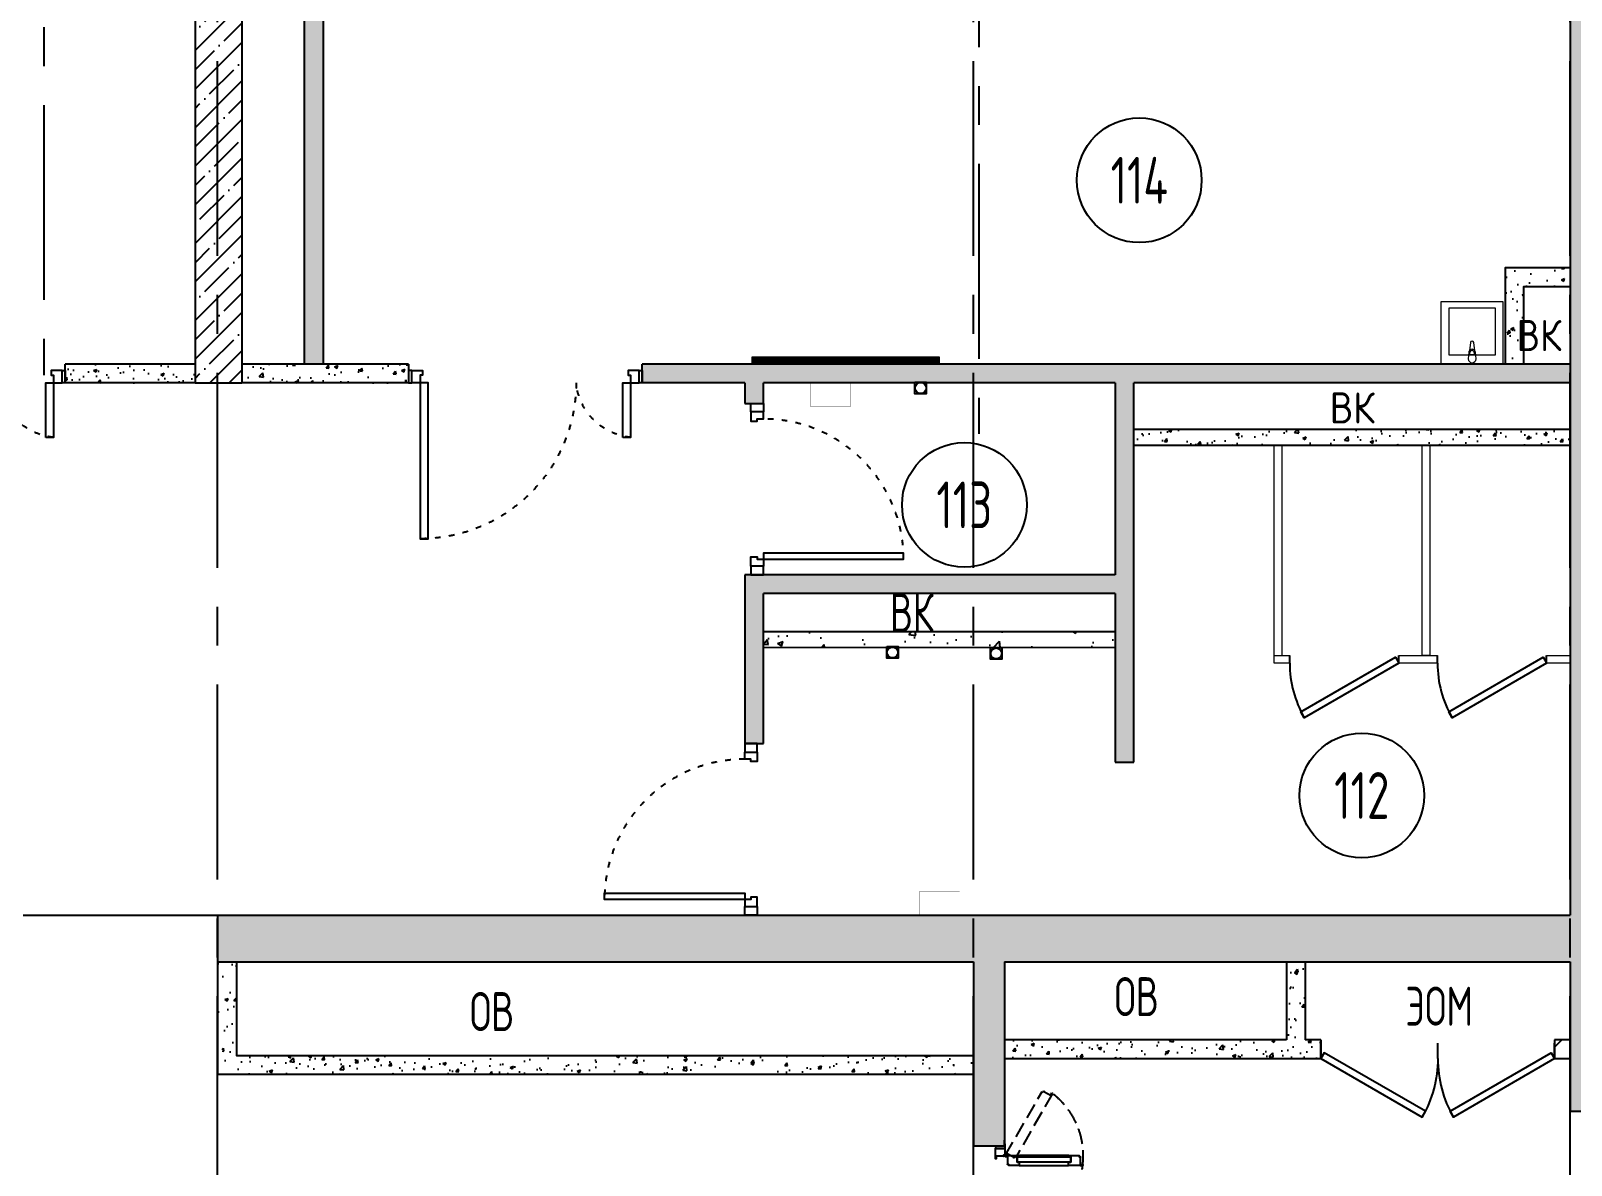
# Model space of a CAD drawing. Header units: millimetres. Extents: x -9318 to 9016603, y 0 to 838141.
# Drawn here: x 105318 to 115203, y 169968 to 177247 of the extents above; entities that cross this region are included whole.
import ezdxf
from ezdxf import colors
from ezdxf.entities.mleader import LeaderData, LeaderLine
from ezdxf.enums import TextEntityAlignment as Align
from ezdxf.math import Vec2, Vec3

# ---------------------------------------------------------------- set-up
doc = ezdxf.new("R2010")
doc.units = ezdxf.units.MM
for name, pattern in [('ACAD_ISO03W100', [30, 12, -18]), ('CENTER', [2, 1.25, -0.25, 0.25, -0.25]), ('ГОСТ 2.303 4', [7, 5, -2, 0])]:
    doc.linetypes.add(name, pattern=pattern)
doc.layers.add('АР_Номер помещения', color=1, linetype='Continuous', lineweight=25)
doc.layers.add('Сан.техника', color=151, linetype='Continuous', lineweight=9)
doc.layers.add('ТХ_дозаторы', color=7, linetype='Continuous')
doc.layers.add('ТХ_обор_бытовое', color=14, linetype='Continuous')
doc.styles.add('ICOCPEUR', font='isocpeur.ttf')
doc.styles.add('ISOCPEUR', font='isocpeur.ttf', dxfattribs={"width": 0.7})
doc.linetypes.add('Ground1', pattern='A,12,[130,ltypeshp.shx,S=3,R=-150,X=0,Y=-2.598],3,[130,ltypeshp.shx,S=3,R=-150,X=0,Y=-2.598],3,[130,ltypeshp.shx,S=3,R=-150,X=0,Y=-2.598],0', length=18)
doc.linetypes.add('Ground2', pattern='A,12,[130,ltypeshp.shx,S=3,R=-210,X=0,Y=-2.598],3,[130,ltypeshp.shx,S=3,R=-210,X=0,Y=-2.598],3,[130,ltypeshp.shx,S=3,R=-210,X=0,Y=-2.598],0', length=18)
pattern_1 = [(50, (275635.95, 96407.27), (215.17805, -18.82564), [22.5, -247.5]), (355, (275635.95, 96407.27), (-41.6254, 225.65764), [18, -198]), (100.45144, (275653.88, 96405.7), (173.55265, 206.832), [19.12206, -210.34263]), (46.1842, (275635.95, 96467.27), (320.1724, -49.6558), [33.75, -371.25]), (96.63564, (275662.63, 96463.14), (280.3986, 292.2356), [28.6831, -315.5141]), (351.18416, (275635.95, 96467.27), (280.3986, 292.2356), [27, -297]), (21, (275665.95, 96452.27), (179.07212, -120.78567), [22.5, -247.5]), (326, (275665.95, 96452.27), (72.9946, 217.54501), [18, -198]), (71.45144, (275680.87, 96442.2), (252.06671, 96.75935), [19.12206, -210.34263]), (37.5, (275635.95, 96407.274), (3.647957, 99.868156), [0, -195.6, 0, -201, 0, -198.75]), (7.5, (275635.95, 96407.27), (78.92086, 118.323514), [0, -114.6, 0, -191.1, 0, -75.75]), (327.5, (275569.05, 96407.274), (160.14673, -6.76646), [0, -75, 0, -234, 0, -310.5]), (317.5, (275539.05, 96407.27), (174.95585, 30.03149), [0, -97.5, 0, -155.4, 0, -220.5])]

# ---------------------------------------------------------------- blocks, each defined once
blk = doc.blocks.new('Полуторная_на лестницу')
at = {"color": 8}
for points in [[(75, 80), (75, 1080), (124.9, 1080), (124.9, 80)], [(1375.1, 430), (1375.1, 80), (1425, 80), (1425, 430)]]:
    blk.add_lwpolyline(points, close=True, dxfattribs=at)
for points in [[(0, 0), (0, 80), (20, 80), (20, 0), (0, 0)], [(20, 80), (20, 0), (90, 0), (90, 30), (75, 30), (75, 80), (20, 80)], [(1480, 80), (1480, 0), (1410, 0), (1410, 30), (1425, 30), (1425, 80), (1480, 80)], [(1500, 0), (1500, 80), (1480, 80), (1480, 0), (1500, 0)]]:
    blk.add_lwpolyline(points, dxfattribs=at)
at = {"color": 8, "linetype": 'ACAD_ISO03W100', "ltscale": 3}
for centre, radius, start, end in [((75, 80), 1000, 0, 90), ((1465.4, 39.6), 392.5, 95.90754, 174.09246)]:
    blk.add_arc(centre, radius, start, end, dxfattribs=at)
blk = doc.blocks.new('*U965')
at = {"color": 8}
for p, q in [((-700, 0), (-700, 50)), ((0, 0), (0, 50))]:
    blk.add_line(p, q, dxfattribs=at)
blk.add_lwpolyline([(0, 0), (-606.2, -350), (-628.1, -312.1), (-21.9, 37.9)], close=True, dxfattribs=at)
blk.add_arc((0, 0), 700, 180, 210, dxfattribs=at)
blk = doc.blocks.new('*U966')
at = {"color": 8}
for p, q in [((-700, 0), (-700, 50)), ((0, 0), (0, 50))]:
    blk.add_line(p, q, dxfattribs=at)
blk.add_lwpolyline([(0, 0), (-606.2, -350), (-628.1, -312.1), (-21.9, 37.9)], close=True, dxfattribs=at)
blk.add_arc((0, 0), 700, 180, 210, dxfattribs=at)
blk = doc.blocks.new('*U967')
at = {"color": 8}
for points in [[(-55, -80), (-55, 0), (-115, 0), (-115, -40), (-100, -40), (-100, -80), (-55, -80)], [(0, 0), (0, -80), (-55, -80), (-55, 0), (0, 0)], [(-1100, 0), (-1100, -80), (-1045, -80), (-1045, 0), (-1100, 0)], [(-1045, -80), (-1045, 0), (-985, 0), (-985, -40), (-1000, -40), (-1000, -80), (-1045, -80)]]:
    blk.add_lwpolyline(points, dxfattribs=at)
blk.add_lwpolyline([(-100, -80), (-100, -980), (-140, -980), (-140, -80)], close=True, dxfattribs=at)
at = {"color": 8, "linetype": 'ACAD_ISO03W100', "ltscale": 3}
blk.add_arc((-100, -80), 900, 180, 270, dxfattribs=at)
blk = doc.blocks.new('*U968')
at = {"color": 8}
blk.add_lwpolyline([(-100, 80), (-100, 980), (-140, 980), (-140, 80)], close=True, dxfattribs=at)
for points in [[(-1100, 0), (-1100, 80), (-1045, 80), (-1045, 0), (-1100, 0)], [(-1045, 80), (-1045, 0), (-985, 0), (-985, 40), (-1000, 40), (-1000, 80), (-1045, 80)], [(-55, 80), (-55, 0), (-115, 0), (-115, 40), (-100, 40), (-100, 80), (-55, 80)], [(0, 0), (0, 80), (-55, 80), (-55, 0), (0, 0)]]:
    blk.add_lwpolyline(points, dxfattribs=at)
at = {"color": 8, "linetype": 'ACAD_ISO03W100', "ltscale": 3}
blk.add_arc((-100, 80), 900, 90, 180, dxfattribs=at)
blk = doc.blocks.new('*U1029')
at = {"layer": 'АР_Номер помещения', "color": 8}
blk.add_circle((-14052.5, 800.1), 400, dxfattribs=at)
at = {"color": 8, "style": 'ISOCPEUR', "width": 0.7, "flags": 1}
blk.add_attdef('КАТЕГОРИЯ', (-499.2, -2092.2), '', height=250, dxfattribs=at)
at = {"layer": 'АР_Номер помещения', "color": 8, "style": 'ISOCPEUR', "width": 0.7}
blk.add_attdef('НОМЕР_ПОМЕЩЕНИЯ', text='', height=300, dxfattribs=at).set_placement((-14052.5, 800.1), align=Align.MIDDLE_CENTER)
blk = doc.blocks.new('*U1022')
at = {"layer": 'АР_Номер помещения', "color": 8}
blk.add_circle((-14102.6, 4293.9), 400, dxfattribs=at)
at = {"color": 8, "style": 'ISOCPEUR', "width": 0.7, "flags": 1}
blk.add_attdef('КАТЕГОРИЯ', (-499.2, -2092.2), '', height=250, dxfattribs=at)
at = {"layer": 'АР_Номер помещения', "color": 8, "style": 'ISOCPEUR', "width": 0.7}
blk.add_attdef('НОМЕР_ПОМЕЩЕНИЯ', text='', height=300, dxfattribs=at).set_placement((-14102.6, 4293.9), align=Align.MIDDLE_CENTER)
blk = doc.blocks.new('*U1015')
at = {"layer": 'АР_Номер помещения', "color": 8}
blk.add_circle((-18042.9, 3263.8), 400, dxfattribs=at)
at = {"color": 8, "style": 'ISOCPEUR', "width": 0.7, "flags": 1}
blk.add_attdef('КАТЕГОРИЯ', (-499.2, -2092.2), '', height=250, dxfattribs=at)
at = {"layer": 'АР_Номер помещения', "color": 8, "style": 'ISOCPEUR', "width": 0.7}
blk.add_attdef('НОМЕР_ПОМЕЩЕНИЯ', text='', height=300, dxfattribs=at).set_placement((-18042.9, 3263.8), align=Align.MIDDLE_CENTER)
blk = doc.blocks.new('_DotSmall')
at = {"color": 8, "linetype": 'ByBlock', "const_width": 0.5}
blk.add_lwpolyline([(-0.0625, 0, 1), (0.0625, 0, 1)], format="xyb", close=True, dxfattribs=at)
blk = doc.blocks.new('*U1189')
at = {"color": 8}
for p, q in [((-750, 0), (-750, 100)), ((0, 0), (0, 100))]:
    blk.add_line(p, q, dxfattribs=at)
blk.add_lwpolyline([(0, 0), (-649.5, -375), (-671.4, -337.1), (-21.9, 37.9)], close=True, dxfattribs=at)
blk.add_arc((0, 0), 750, 180, 210, dxfattribs=at)
blk = doc.blocks.new('*U1190')
at = {"color": 8}
for p, q in [((-750, 0), (-750, 100)), ((0, 0), (0, 100))]:
    blk.add_line(p, q, dxfattribs=at)
blk.add_lwpolyline([(0, 0), (-649.5, -375), (-671.4, -337.1), (-21.9, 37.9)], close=True, dxfattribs=at)
blk.add_arc((0, 0), 750, 180, 210, dxfattribs=at)
blk = doc.blocks.new('*U1177')
at = {"color": 8}
for p, q in [((-96, -61), (-860.9, -61)), ((-863, -125), (-94, -125)), ((-94, -1425), (-409.9, -1425)), ((-411.9, -1489), (-96, -1489))]:
    blk.add_line(p, q, dxfattribs=at)
at = {"color": 8, "linetype": 'ГОСТ 2.303 4', "ltscale": 20}
for points in [[(-65.8, -90.1), (-60.3, -84.4), (-53.1, -91.4), (-52, -90.3), (-54.2, -88.1), (-17.3, -50.4), (-10.9, -56.7), (-15.2, -61.2), (-9.5, -66.7), (-4, -61), (-683.5, 601.4), (-689.1, 595.7), (-683.4, 590.2), (-679, 594.6), (-672.5, 588.3), (-709.3, 550.5), (-711.5, 552.7), (-712.6, 551.5), (-705.5, 544.5), (-711, 538.8)], [(-241, -1899.4), (-247.9, -1895.5), (-252.9, -1904.1), (-254.2, -1903.3), (-252.7, -1900.7), (-298.4, -1874.3), (-302.9, -1882.1), (-297.5, -1885.3), (-301.5, -1892.2), (-308.4, -1888.2), (-71.4, -1477.7), (-64.5, -1481.7), (-59.5, -1473.1), (-58.1, -1473.9), (-59.6, -1476.5), (-14, -1502.9), (-9.4, -1495), (-14.9, -1491.9), (-10.9, -1485), (-4, -1489)]]:
    blk.add_lwpolyline(points, close=True, dxfattribs=at)
at = {"color": 8}
for points in [[(60, -12), (60, -80), (52, -80), (52, -63), (5.6, -63), (5.6, -66), (4, -66), (4, -56), (-4, -56), (-4, 12), (0, 12), (0, 4), (-2.5, 4), (-2.4, -17), (56.2, -17), (56.2, -12)], [(-953, -69), (-953, -61), (-860.9, -61), (-860.9, -68.1), (-876.9, -68.1), (-876.9, -104), (-863, -104), (-863, -125), (-929, -125), (-929, -117.1), (-939, -117), (-939, -115.5), (-935.9, -115.5), (-935.9, -62.7), (-945, -62.7), (-945, -69)], [(-80, -104), (-876.9, -104), (-876.9, -68.1), (-80, -68.1)], [(-4, -69), (-4, -61), (-96, -61), (-96, -68.1), (-80, -68.1), (-80, -104), (-94, -104), (-94, -125), (-27.9, -125), (-27.9, -117.1), (-17.9, -117), (-17.9, -115.5), (-21, -115.5), (-21, -62.7), (-11.9, -62.7), (-11.9, -69)], [(-501.9, -1432.9), (-501.9, -1425), (-409.9, -1425), (-409.9, -1446), (-425.9, -1446), (-425.9, -1481.9), (-411.9, -1481.9), (-411.9, -1489), (-478, -1489), (-478, -1481), (-487.9, -1481), (-487.9, -1479.4), (-484.9, -1479.4), (-484.9, -1426.7), (-494, -1426.7), (-494, -1432.9)], [(-425.9, -1446), (-80, -1446), (-80, -1481.9), (-425.9, -1481.9)], [(-4, -1481), (-4, -1489), (-96, -1489), (-96, -1481.9), (-80, -1481.9), (-80, -1446), (-94, -1446), (-94, -1425), (-27.9, -1425), (-27.9, -1432.9), (-17.9, -1433), (-17.9, -1434.5), (-21, -1434.5), (-21, -1487.3), (-11.9, -1487.3), (-11.9, -1481)], [(60, -1538), (60, -1470), (52, -1470), (52, -1487), (5.6, -1487), (5.6, -1484), (4, -1484), (4, -1494), (-4, -1494), (-4, -1562), (0, -1562), (0, -1554), (-2.5, -1554), (-2.4, -1533), (56.2, -1533), (56.2, -1538)]]:
    blk.add_lwpolyline(points, close=True, dxfattribs=at)
at = {"color": 8, "linetype": 'Ground2'}
blk.add_lwpolyline([(0, 38.9), (0, 0), (60, 0)], dxfattribs=at)
at = {"color": 8, "linetype": 'Ground1'}
blk.add_lwpolyline([(60, -1550), (0, -1550), (0, -1588.9)], dxfattribs=at)
at = {"color": 8, "linetype": 'ГОСТ 2.303 4', "ltscale": 20}
for centre, radius, start, end in [((-4, -61), 949, 135.72975, 180.1036), ((-4, -61), 949, 180, 270), ((-4, -1489), 502, 90, 172.67471), ((-4, -1489), 501.1, 172.67471, 232.66071)]:
    blk.add_arc(centre, radius, start, end, dxfattribs=at)
blk = doc.blocks.new('У007')
at = {"layer": 'Сан.техника', "color": 8, "linetype": 'Continuous', "lineweight": 5}
for p, q in [((-172842.5, 78997.2), (-172846.5, 78955.2)), ((-172842.5, 78997.2), (-172846.5, 78955.2)), ((-172832.6, 79059.6), (-172839.2, 79006.7)), ((-172832.6, 79059.6), (-172839.2, 79006.7)), ((-172835.1, 78980.1), (-172835.1, 78995)), ((-172835.1, 78980.1), (-172835.1, 78995)), ((-172803.7, 79006.7), (-172810.4, 79059.6)), ((-172803.7, 79006.7), (-172810.4, 79059.6)), ((-172807.9, 78995), (-172807.9, 78980.1)), ((-172807.9, 78995), (-172807.9, 78980.1)), ((-172796.5, 78955.2), (-172800.5, 78997.2)), ((-172796.5, 78955.2), (-172800.5, 78997.2)), ((-172807.9, 78980.1), (-172835.1, 78980.1)), ((-172807.9, 78980.1), (-172835.1, 78980.1))]:
    blk.add_line(p, q, dxfattribs=at)
for points in [[(-172621.5, 78921.1), (-172621.5, 79321.1), (-173021.5, 79321.1), (-173021.5, 78921.1)], [(-172671.5, 78980.1), (-172671.5, 79280.2), (-172971.5, 79280.2), (-172971.5, 78980.1)], [(-172671.5, 78980.1), (-172671.5, 79280.2), (-172971.5, 79280.2), (-172971.5, 78980.1)]]:
    blk.add_lwpolyline(points, close=True, dxfattribs=at)
for centre, radius, start, end in [((-172821.5, 78995.3), 21.1, 147.22867, 174.83008), ((-172821.5, 78995.3), 21.1, 147.22867, 174.83008), ((-172821.5, 78995.3), 21.1, 32.77072, 147.22867), ((-172821.5, 78995.3), 21.1, 32.77072, 147.22867), ((-172821.5, 78995), 13.6, 359.99969, 179.99969), ((-172821.5, 78995), 13.6, 359.99969, 179.99969), ((-172821.5, 79058.2), 11.2, 7.13862, 172.86077), ((-172821.5, 79058.2), 11.2, 7.13862, 172.86077), ((-172821.5, 78995.3), 21.1, 5.1693, 32.77072), ((-172821.5, 78995.3), 21.1, 5.1693, 32.77072), ((-172821.5, 78955.2), 25, 179.99969, 359.99969), ((-172821.5, 78955.2), 25, 179.99969, 359.99969)]:
    blk.add_arc(centre, radius, start, end, dxfattribs=at)
blk = doc.blocks.new('A$C3da1b1ea')
at = {"color": 8, "lineweight": 0}
blk.add_lwpolyline([(0, 0), (50, 0), (50, -1200), (0, -1200), (0, 0)], dxfattribs=at)
blk = doc.blocks.new('У240')
at = {"layer": 'ТХ_обор_бытовое', "color": 8, "lineweight": 0, "ltscale": 100, "transparency": 33554687, "const_width": 2}
blk.add_lwpolyline([(259065, 2931.5), (259065, 3191.5), (259215, 3191.5), (259215, 2931.5)], close=True, dxfattribs=at)
blk = doc.blocks.new('A$C500e89c7')
at = {"color": 8, "ltscale": 100}
blk.add_circle((-36.5, 37.3), 35.3, dxfattribs=at)
at = {"layer": 'ТХ_дозаторы', "color": 8, "ltscale": 100}
blk.add_lwpolyline([(-73, 74.7), (0, 74.7), (0, 0), (-73, 0)], close=True, dxfattribs=at)

msp = doc.modelspace()

# ---------------------------------------------------------------- hatches: boundary and pattern name
at = {"ltscale": 100}
h = msp.add_hatch(dxfattribs=at)
h.set_pattern_fill('ANSI35', color=256, scale=700)
h.set_pattern_definition([(45, (-887755.71, 261612.85), (-123.743687, 123.743687), []), (45, (-887631.97, 261612.85), (-123.743687, 123.743687), [218.75, -43.75, 0, -43.75])])
h.paths.add_polyline_path([(115497.1, 183057.96), (80997.1, 183057.96), (80997.1, 182757.96), (115197.1, 182757.96), (115197.1, 171572.96), (106517.1, 171572.96), (106517.1, 171272.96), (111367.1, 171272.96), (111367.1, 170090.44), (111567.1, 170090.44), (111567.1, 171272.96), (115197.1, 171272.96), (115197.1, 170315.44), (115397.1, 170315.44), (115397.1, 171272.96), (115497.1, 171272.96), (115497.1, 178892.96), (115687.1, 178892.96), (115687.1, 179092.96), (115497.1, 179092.96)])
h = msp.add_hatch(dxfattribs=at)
h.set_pattern_fill('ANSI35', color=256, scale=700)
h.set_pattern_definition([(45, (-867830.71, 273547.5), (-123.743687, 123.743687), []), (45, (-867706.97, 273547.5), (-123.743687, 123.743687), [218.75, -43.75, 0, -43.75])])
h.paths.add_polyline_path([(106672.1, 182757.96), (106372.1, 182757.96), (106372.1, 174987.6), (106672.1, 174987.6)])
h = msp.add_hatch(dxfattribs=at)
h.set_pattern_fill('AR-CONC', color=256, scale=30)
h.set_pattern_definition([(50, (275635.95, 96407.27), (215.17805, -18.82564), [22.5, -247.5]), (355, (275635.95, 96407.27), (-41.6254, 225.65764), [18, -198]), (100.45144, (275653.88, 96405.7), (173.55265, 206.832), [19.12206, -210.34263]), (46.1842, (275635.95, 96467.27), (320.1724, -49.6558), [33.75, -371.25]), (96.63564, (275662.63, 96463.14), (280.3986, 292.2356), [28.6831, -315.5141]), (351.18416, (275635.95, 96467.27), (280.3986, 292.2356), [27, -297]), (21, (275665.95, 96452.27), (179.07212, -120.78567), [22.5, -247.5]), (326, (275665.95, 96452.27), (72.9946, 217.54501), [18, -198]), (71.45144, (275680.87, 96442.2), (252.06671, 96.75935), [19.12206, -210.34263]), (37.5, (275635.95, 96407.274), (3.647957, 99.868156), [0, -195.6, 0, -201, 0, -198.75]), (7.5, (275635.95, 96407.27), (78.92086, 118.323514), [0, -114.6, 0, -191.1, 0, -75.75]), (327.5, (275569.05, 96407.274), (160.14673, -6.76646), [0, -75, 0, -234, 0, -310.5]), (317.5, (275539.05, 96407.27), (174.95585, 30.03149), [0, -97.5, 0, -155.4, 0, -220.5])])
h.paths.add_polyline_path([(107072.9, 182757.87), (107192.9, 182757.87), (107192.9, 175107.57), (107072.9, 175107.57)])
h = msp.add_hatch(dxfattribs=at)
h.set_pattern_fill('AR-CONC', color=256, scale=30)
h.set_pattern_definition(pattern_1)
h.paths.add_polyline_path([(115197.1, 175725.74), (114778.59, 175725.74), (114778.59, 175107.6), (114898.59, 175107.6), (114898.59, 175605.74), (115197.1, 175605.74)])
h = msp.add_hatch(dxfattribs=at)
h.set_pattern_fill('AR-CONC', color=256, scale=30)
h.set_pattern_definition(pattern_1)
h.paths.add_polyline_path([(106372.1, 175047.6), (106372.09, 175107.6), (105538.39, 175107.47), (105538.39, 174987.47), (105538.4, 174987.47), (105538.39, 174987.44), (105538.39, 175107.47), (105538.38, 175107.47), (105538.4, 174987.47), (106372.1, 174987.6)])
h = msp.add_hatch(dxfattribs=at)
h.set_pattern_fill('AR-CONC', color=256, scale=30)
h.set_pattern_definition(pattern_1)
h.paths.add_polyline_path([(107742.3, 175107.58), (106672.1, 175107.58), (106672.1, 175050.54), (106672.1, 174987.58), (107742.3, 174987.58)])
h = msp.add_hatch(dxfattribs=at)
h.set_pattern_fill('AR-CONC', color=256, scale=30)
h.set_pattern_definition(pattern_1)
h.paths.add_polyline_path([(109899.8, 173755.99), (112276.78, 173755.99), (112276.78, 174987.6), (110019.69, 174987.6), (110019.37, 174855.84), (109899.37, 174856.13), (109899.69, 174987.6), (109242.31, 174987.58), (109242.3, 175107.58), (115044.36, 175107.67), (115197.1, 175107.67), (115197.1, 174987.72), (112396.78, 174987.6), (112396.78, 172553.69), (112281.64, 172553.69), (112276.78, 172558.55), (112276.78, 173635.99), (110019.77, 173635.99), (110019.37, 172672.93), (109899.37, 172672.98)])
h = msp.add_hatch(dxfattribs=at)
h.set_pattern_fill('AR-CONC', color=256, scale=30)
h.set_pattern_definition(pattern_1)
h.paths.add_polyline_path([(112396.78, 174689), (115197.09, 174688.75), (115197.1, 174588.75), (112396.78, 174589)])
h = msp.add_hatch(dxfattribs=at)
h.set_pattern_fill('AR-CONC', color=256, scale=2)
h.set_pattern_definition([(50, (-396285.35, 2941.27), (364.36934, -31.87817), [38.1, -419.1]), (355, (-396285.35, 2941.27), (-70.48684, 382.1137), [30.48, -335.28117]), (100.451445, (-396254.98, 2938.62), (293.8825, 350.2355), [32.38002, -356.1805]), (46.1842, (-396285.35, 3042.87), (542.1581, -84.08466), [57.15, -628.65]), (96.63556, (-396240.17, 3035.87), (474.80827, 494.85225), [48.57005, -534.2712]), (351.18415, (-396285.35, 3042.9), (474.80827, 494.85225), [45.71993, -502.91946]), (21, (-396234.55, 3017.47), (303.22878, -204.5304), [38.1, -419.1]), (326, (-396234.55, 3017.47), (123.60406, 368.37593), [30.48, -335.28]), (71.451445, (-396209.28, 3000.43), (426.83284, 163.84554), [32.38002, -356.17988]), (37.5, (-396285.35, 2941.27), (6.177207, 169.110078), [0, -331.216, 0, -340.36, 0, -336.55]), (7.5, (-396285.35, 2941.27), (133.639325, 200.36115), [0, -194.056, 0, -323.596, 0, -128.27]), (327.5, (-396398.63, 2941.27), (271.18119, -11.457488), [0, -127, 0, -396.24, 0, -525.78]), (317.5, (-396449.43, 2941.27), (296.25836, 50.85298), [0, -165.1, 0, -263.144, 0, -373.38])])
h.paths.add_polyline_path([(110019.67, 173390.85), (112276.78, 173390.61), (112276.79, 173290.61), (110019.62, 173290.85)])
h = msp.add_hatch(dxfattribs=at)
h.set_pattern_fill('AR-CONC', color=256, scale=30)
h.set_pattern_definition(pattern_1)
h.paths.add_polyline_path([(106546.98, 170771.75), (106517.1, 170771.75), (106517.1, 171272.96), (106637.1, 171272.96), (106637.15, 170671.75), (111367.04, 170671.75), (111367.21, 170551.75), (106547.22, 170551.75)])
h = msp.add_hatch(dxfattribs=at)
h.set_pattern_fill('AR-CONC', color=256, scale=30)
h.set_pattern_definition(pattern_1)
h.paths.add_polyline_path([(111566.98, 170771.75), (113377.1, 170771.75), (113377.1, 171272.96), (113497.1, 171272.96), (113497.1, 170771.75), (113596.99, 170771.75), (113597.21, 170651.75), (111567.22, 170651.75)])
h = msp.add_hatch(dxfattribs=at)
h.set_pattern_fill('ANSI32', color=256, scale=500)
h.set_pattern_definition([(45, (-868545.54, 243853.26), (-132.58252, 132.58252), []), (45, (-868457.15, 243853.26), (-132.58252, 132.58252), [])])
h.paths.add_polyline_path([(115097.1, 170771.75), (115197.1, 170771.75), (115197.1, 170651.75), (115097.1, 170651.75)])

# ---------------------------------------------------------------- linework, layer by layer
at = {"linetype": 'CENTER', "ltscale": 1000}
for p, q in [((105402.03, 230770.43), (105402.03, 175038.08)), ((111402.03, 230392.22), (111402.03, 174659.87)), ((106517.1, 149801.69), (106517.1, 184109.16)), ((111367.1, 149801.69), (111367.1, 184109.16)), ((115197.1, 149801.69), (115197.1, 184109.16)), ((51268.34, 171572.96), (134865.51, 171572.96))]:
    msp.add_line(p, q, dxfattribs=at)
at = {"ltscale": 100}
for p, q in [((106372.1, 182757.96), (106372.1, 174987.6)), ((106672.1, 182757.96), (106672.1, 174987.6)), ((115197.1, 182757.96), (115197.1, 171572.96)), ((106372.1, 174987.6), (106672.1, 174987.6)), ((106517.1, 171572.96), (115197.1, 171572.96)), ((106517.1, 171572.96), (106517.1, 171272.96)), ((106517.1, 171272.96), (111367.1, 171272.96)), ((106637.1, 171272.96), (107487.92, 171272.96)), ((111367.1, 171272.96), (111367.1, 170090.44)), ((111567.1, 171272.96), (115197.1, 171272.96)), ((111567.1, 171272.96), (111567.1, 170090.44)), ((115197.1, 171272.96), (115197.1, 170315.44)), ((115197.1, 170315.44), (115397.1, 170315.44)), ((111567.1, 170090.44), (111367.1, 170090.44))]:
    msp.add_line(p, q, dxfattribs=at)
at = {"lineweight": 0}
msp.add_line((113296.78, 173188.75), (113296.78, 174588.75), dxfattribs=at)
at = {"ltscale": 100}
for points in [[(107073.65, 175107.6), (107072.9, 182757.9)], [(107193.65, 182757.9), (107193.65, 175107.6)], [(115197.1, 175725.74), (114778.59, 175725.74), (114778.59, 175107.6)], [(114898.59, 175107.6), (114898.59, 175605.74), (115197.1, 175605.74)], [(105538.38, 174987.6), (105538.38, 175107.6)], [(106372.1, 175107.6), (105538.38, 175107.6)], [(107742.3, 175107.58), (106672.1, 175107.58)], [(107742.3, 175107.58), (107742.3, 174987.58)], [(115197.1, 175107.6), (109242.3, 175107.6)], [(109242.31, 174987.58), (109242.3, 175107.58)], [(106372.1, 174987.6), (105538.4, 174987.6)], [(107742.3, 174987.58), (106672.1, 174987.58)], [(109899.69, 174987.6), (109242.31, 174987.58)], [(109899.69, 174987.6), (109899.37, 174856.28)], [(110019.37, 174855.99), (110019.69, 174987.6)], [(112276.78, 174987.66), (110019.69, 174987.66)], [(112276.78, 174987.6), (112276.78, 173755.99)], [(112396.78, 172553.69), (112396.78, 174987.6)], [(115197.1, 174987.6), (112396.78, 174987.6)], [(109899.37, 174856.28), (110019.37, 174855.99)], [(115197.1, 174688.75), (112396.78, 174688.75)], [(112396.78, 174588.75), (115197.1, 174588.75)], [(109899.81, 173755.99), (109899.37, 172672.98)], [(112276.78, 173755.99), (109899.81, 173755.99)], [(110019.37, 172672.93), (110019.77, 173635.99)], [(112276.78, 173635.99), (110019.77, 173635.99)], [(112276.78, 173635.99), (112276.78, 172553.69)], [(112276.78, 173390.61), (110019.67, 173390.85)], [(110019.62, 173290.85), (112276.77, 173290.61)], [(109899.37, 172672.98), (110019.37, 172672.93)], [(112276.78, 172553.69), (112396.78, 172553.69)], [(106517.1, 171272.96), (106517.1, 170551.75), (111367.1, 170551.75)], [(106637.1, 171272.96), (106637.1, 170671.75), (111367.1, 170671.75)], [(113377.1, 171272.96), (113377.1, 170771.75)], [(113497.1, 171272.96), (113497.1, 170771.75)], [(113377.1, 170771.75), (111567.1, 170771.75)], [(113597.1, 170771.75), (113497.1, 170771.75)], [(113597.1, 170771.75), (113597.1, 170651.75)], [(115197.1, 170771.75), (115097.1, 170771.75)], [(115097.1, 170771.75), (115097.1, 170651.75)], [(111567.1, 170651.75), (113597.1, 170651.75)], [(115097.1, 170651.75), (115197.1, 170651.75)]]:
    msp.add_lwpolyline(points, dxfattribs=at)
at = {"const_width": 50}
msp.add_lwpolyline([(111147.16, 175130.41), (109947.16, 175130.41)], dxfattribs=at)
at = {"lineweight": 0}
for points in [[(113296.78, 174588.75), (113346.78, 174588.75), (113346.78, 173238.75)], [(113296.78, 173238.75), (113396.78, 173238.75), (113396.78, 173188.75), (113296.78, 173188.75)]]:
    msp.add_lwpolyline(points, dxfattribs=at)
for points in [[(114247.1, 174588.75), (114297.1, 174588.75), (114297.1, 173238.75), (114247.1, 173238.75)], [(114096.78, 173188.75), (114096.78, 173238.75), (114345.29, 173238.75), (114345.29, 173188.75)], [(115045.29, 173188.75), (115045.29, 173238.75), (115197.1, 173238.75), (115197.1, 173188.75)]]:
    msp.add_lwpolyline(points, close=True, dxfattribs=at)

# ---------------------------------------------------------------- block references
ref = msp.add_blockref('*U1022', (126534.4, 171993.52))
ref.add_attrib('НОМЕР_ПОМЕЩЕНИЯ', '114', dxfattribs={"layer": 'АР_Номер помещения', "color": 8, "height": 300, "style": 'ISOCPEUR', "width": 0.7}).set_placement((112431.81, 176287.39), align=Align.MIDDLE_CENTER)
for name, p in [('У007', (287388.96, 96186.49)), ('*U1190', (115097.1, 170651.75))]:
    msp.add_blockref(name, p)
at = {"lineweight": 0, "rotation": 89.99999999999999}
msp.add_blockref('A$C3da1b1ea', (109947.16, 175105.41), dxfattribs=at)
at = {"xscale": -1}
for name, p, rotation in [('Полуторная_на лестницу', (104038.39, 175067.6), 180), ('Полуторная_на лестницу', (107742.3, 175067.58), 180), ('У240', (107388.16, -84227.41), 270.0000000000385)]:
    msp.add_blockref(name, p, dxfattribs=dict(at, rotation=rotation))
at = {"ltscale": 100}
for p in [(111065, 174917.17), (110884.26, 173220.89), (111549.71, 173214.08)]:
    msp.add_blockref('A$C500e89c7', p, dxfattribs=at)
for name, p, rotation in [('*U968', (109939.37, 173755.99), 270), ('*U967', (109979.37, 171572.96), 270), ('У240', (114210.42, -87492.01), 90), ('*U1177', (111567.1, 168540.44), 180)]:
    msp.add_blockref(name, p, dxfattribs=dict(rotation=rotation))
ref = msp.add_blockref('*U1015', (129351.92, 170940.96))
ref.add_attrib('НОМЕР_ПОМЕЩЕНИЯ', '113', dxfattribs={"layer": 'АР_Номер помещения', "color": 8, "height": 300, "style": 'ISOCPEUR', "width": 0.7}).set_placement((111309, 174204.72), align=Align.MIDDLE_CENTER)
at = {"lineweight": 30}
for name, p in [('*U965', (114096.78, 173188.75)), ('*U966', (115045.29, 173188.75))]:
    msp.add_blockref(name, p, dxfattribs=at)
ref = msp.add_blockref('*U1029', (127911.99, 171540.18))
ref.add_attrib('НОМЕР_ПОМЕЩЕНИЯ', '112', dxfattribs={"layer": 'АР_Номер помещения', "color": 8, "height": 300, "style": 'ISOCPEUR', "width": 0.7}).set_placement((113859.5, 172340.28), align=Align.MIDDLE_CENTER)
at = {"xscale": -1}
msp.add_blockref('*U1189', (113597.1, 170651.75), dxfattribs=at)

# ---------------------------------------------------------------- texts
at = {"ltscale": 100, "attachment_point": 5, "line_spacing_factor": 0.7, "style": 'ICOCPEUR'}
for s, insert, char_height in [('\\A1;{\\W0.9;ВК}', (114996.38, 175291.53), 200), ('\\A1;{\\W0.9;ВК}', (113797.95, 174827.06), 200), ('\\A1;{\\W0.7;ВК}', (110971.4, 173512.12), 250), ('\\A1;{\\W0.7;ОВ}', (112413.92, 171049.37), 250), ('\\A1;{\\W0.7;ОВ}', (108277.21, 170953.66), 250)]:
    msp.add_mtext(s, dxfattribs=dict(at, insert=insert, char_height=char_height))
at = {"ltscale": 100, "insert": (114356.74, 170988.27), "char_height": 250, "attachment_point": 5, "style": 'ICOCPEUR'}
msp.add_mtext('\\A1;{\\W0.7;ЭОМ}', dxfattribs=at)

# ---------------------------------------------------------------- leaders
ml = msp.add_multileader_mtext('Standard')
ml.set_content('+13,700', color=8, style='ISOCPEUR')
ml.set_leader_properties(color=8, linetype='Continuous', lineweight=-1)
ml.set_arrow_properties(name='DOTSMALL')
ml.build(insert=Vec2(0, 0))
ml.multileader.update_dxf_attribs({"has_text_frame": 1, "text_left_attachment_type": 4, "text_right_attachment_type": 4, "dogleg_length": 100, "arrow_head_size": 180})
ctx = ml.context
ctx.base_point, ctx.char_height, ctx.arrow_head_size, ctx.landing_gap_size, ctx.plane_origin = Vec3(118053.07, 658154.33), 250, 180, 50, Vec3(117803.7, 657493.51)
ctx.left_attachment, ctx.right_attachment = 4, 4
notes = []
notes.append((ctx, [(0, (0, 0, 0), (0, 0), (1, 0), 1, [])]))
ctx.mtext.insert, ctx.mtext.width, ctx.mtext.line_spacing_style, ctx.mtext.flow_direction = Vec3(118103.07, 658487.66), 852.697, 2, 5
ml = msp.add_multileader_mtext('Standard')
ml.set_content('+15,850', color=8, style='ISOCPEUR')
ml.set_leader_properties(color=8, linetype='Continuous', lineweight=-1)
ml.set_arrow_properties(name='DOTSMALL')
ml.build(insert=Vec2(0, 0))
ml.multileader.update_dxf_attribs({"has_text_frame": 1, "text_left_attachment_type": 4, "text_right_attachment_type": 4, "dogleg_length": 100, "arrow_head_size": 180})
ctx = ml.context
ctx.base_point, ctx.char_height, ctx.arrow_head_size, ctx.landing_gap_size, ctx.plane_origin = Vec3(116043.29, 652621.27), 250, 180, 50, Vec3(116522.41, 649668.82)
ctx.left_attachment, ctx.right_attachment = 4, 4
notes.append((ctx, [(0, (0, 0, 0), (0, 0), (1, 0), 1, [])]))
ctx.mtext.insert, ctx.mtext.width, ctx.mtext.line_spacing_style, ctx.mtext.flow_direction = Vec3(116093.29, 652954.61), 852.697, 2, 5
ml = msp.add_multileader_mtext('Standard')
ml.set_content('+9,800', color=8, style='ISOCPEUR')
ml.set_leader_properties(color=8, linetype='Continuous', lineweight=-1)
ml.set_arrow_properties(name='DOTSMALL')
ml.build(insert=Vec2(0, 0))
ml.multileader.update_dxf_attribs({"has_text_frame": 1, "text_left_attachment_type": 4, "text_right_attachment_type": 4, "dogleg_length": 100, "arrow_head_size": 180})
ctx = ml.context
ctx.base_point, ctx.char_height, ctx.arrow_head_size, ctx.landing_gap_size, ctx.plane_origin = Vec3(118053.07, 538154.33), 250, 180, 50, Vec3(117803.7, 537493.51)
ctx.left_attachment, ctx.right_attachment = 4, 4
notes.append((ctx, [(0, (0, 0, 0), (0, 0), (1, 0), 1, [])]))
ctx.mtext.insert, ctx.mtext.width, ctx.mtext.line_spacing_style, ctx.mtext.flow_direction = Vec3(118103.07, 538487.66), 852.697, 2, 5
ml = msp.add_multileader_mtext('Standard')
ml.set_content('+11,750', color=8, style='ISOCPEUR')
ml.set_leader_properties(color=8, linetype='Continuous', lineweight=-1)
ml.set_arrow_properties(name='DOTSMALL')
ml.build(insert=Vec2(0, 0))
ml.multileader.update_dxf_attribs({"has_text_frame": 1, "text_left_attachment_type": 4, "text_right_attachment_type": 4, "dogleg_length": 100, "arrow_head_size": 180})
ctx = ml.context
ctx.base_point, ctx.char_height, ctx.arrow_head_size, ctx.landing_gap_size, ctx.plane_origin = Vec3(116043.29, 532621.27), 250, 180, 50, Vec3(116522.41, 529668.82)
ctx.left_attachment, ctx.right_attachment = 4, 4
notes.append((ctx, [(0, (0, 0, 0), (0, 0), (1, 0), 1, [])]))
ctx.mtext.insert, ctx.mtext.width, ctx.mtext.line_spacing_style, ctx.mtext.flow_direction = Vec3(116093.29, 532954.61), 852.697, 2, 5
for ctx, leaders in notes:
    for number, flags, end, landing, length, lines in leaders:
        leader = LeaderData()
        leader.index, (leader.has_last_leader_line, leader.has_dogleg_vector, leader.attachment_direction) = number, flags
        leader.last_leader_point, leader.dogleg_vector, leader.dogleg_length = Vec3(end), Vec3(landing), length
        for number, points, colour, breaks in lines:
            line = LeaderLine()
            line.index, line.vertices, line.color, line.breaks = number, Vec3.list(points), colors.encode_raw_color(colour), breaks
            leader.lines.append(line)
        ctx.leaders.append(leader)

doc.saveas('drawing.dxf')
